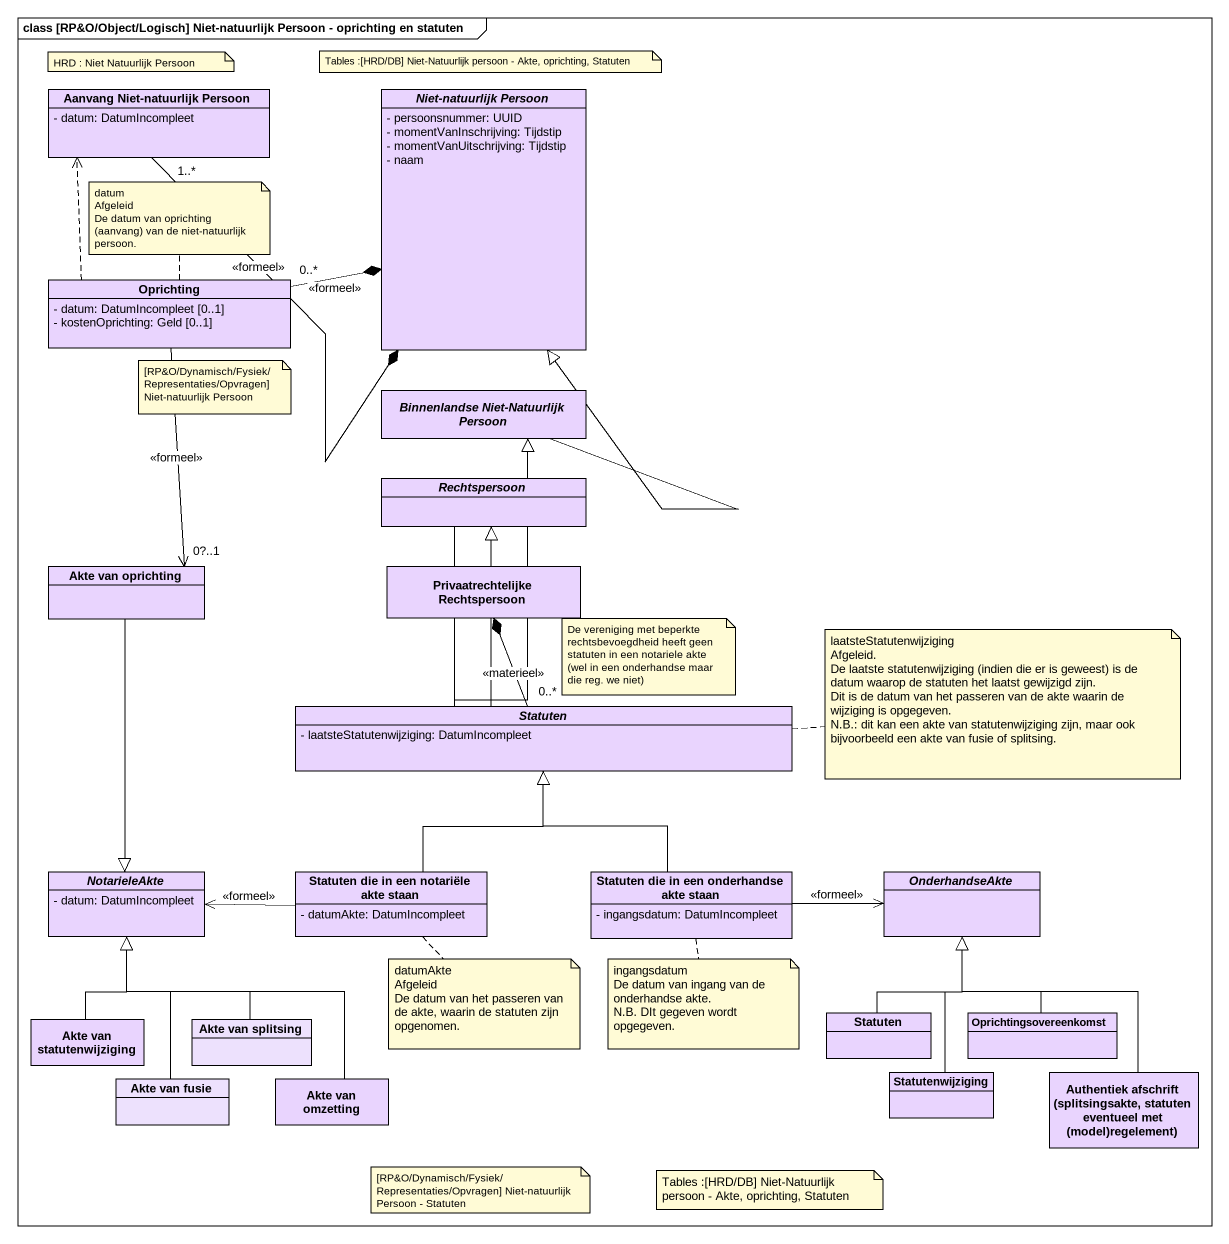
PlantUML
@startuml
mainframe class [RP&O/Object/Logisch] Niet-natuurlijk Persoon - oprichting en statuten
hide circle
hide empty members
skinparam classAttributeIconSize 0
class "Aanvang Niet-natuurlijk Persoon" as Aanvang_Niet_natuurlijk #E9D4FE {
  - datum: DatumIncompleet
}
abstract class "Niet-natuurlijk Persoon" as Niet_natuurlijk_Persoon #E9D4FE {
  - persoonsnummer: UUID
  - momentVanInschrijving: Tijdstip
  - momentVanUitschrijving: Tijdstip
  - naam
}
class Oprichting #E9D4FE {
  - datum: DatumIncompleet [0..1]
  - kostenOprichting: Geld [0..1]
}
abstract class "Binnenlandse Niet-Natuurlijk Persoon" as Binnenlandse_Niet #E9D4FE
abstract class Rechtspersoon #E9D4FE
class "Akte van oprichting" as Akte_van_oprichting #E9D4FE
class "Privaatrechtelijke Rechtspersoon" as Privaatrechtelijke #E9D4FE
abstract class Statuten #E9D4FE {
  - laatsteStatutenwijziging: DatumIncompleet
}
abstract class NotarieleAkte #E9D4FE {
  - datum: DatumIncompleet
}
class "Statuten die in een notariële akte staan" as Statuten_die_in_een #E9D4FE {
  - datumAkte: DatumIncompleet
}
class "Statuten die in een onderhandse akte staan" as Statuten_die_in_een_2 #E9D4FE {
  - ingangsdatum: DatumIncompleet
}
abstract class OnderhandseAkte #E9D4FE
class "Akte van statutenwijziging" as Akte_van_statutenwijziging #E9D4FE
class "Akte van splitsing" as Akte_van_splitsing #EDE1FD
class "Statuten" as Statuten_2 #E9D4FE
class Oprichtingsovereenkomst #E9D4FE
class "Akte van fusie" as Akte_van_fusie #EDE1FD
class "Akte van omzetting" as Akte_van_omzetting #E9D4FE
class Statutenwijziging #E9D4FE
class "Authentiek afschrift (splitsingsakte, statuten eventueel met (model)regelement)" as Authentiek_afschrift #E9D4FE
Aanvang_Niet_natuurlijk "1..*" -right-* Niet_natuurlijk_Persoon : <<formeel>>
Oprichting .up.> Aanvang_Niet_natuurlijk
Oprichting "0..*" -right-* Niet_natuurlijk_Persoon : <<formeel>>
Oprichting --> "0?..1" Akte_van_oprichting : <<formeel>>
Binnenlandse_Niet -up-|> Niet_natuurlijk_Persoon
Rechtspersoon -up-|> Binnenlandse_Niet
Akte_van_oprichting --|> NotarieleAkte
Privaatrechtelijke -up-|> Rechtspersoon
Statuten "0..*" -up-* Privaatrechtelijke : <<materieel>>
Statuten_die_in_een -up-|> Statuten
Statuten_die_in_een -left-> NotarieleAkte : <<formeel>>
Statuten_die_in_een_2 -up-|> Statuten
Statuten_die_in_een_2 -right-> OnderhandseAkte : <<formeel>>
Akte_van_statutenwijziging -up-|> NotarieleAkte
Akte_van_splitsing -up-|> NotarieleAkte
Statuten_2 -up-|> OnderhandseAkte
Oprichtingsovereenkomst -up-|> OnderhandseAkte
Akte_van_fusie -up-|> NotarieleAkte
Akte_van_omzetting -up-|> NotarieleAkte
Statutenwijziging -up-|> OnderhandseAkte
Authentiek_afschrift -up-|> OnderhandseAkte
note as N1
  HRD : Niet Natuurlijk Persoon
end note
note as N2
  Tables :[HRD/DB] Niet-Natuurlijk persoon - Akte, oprichting, Statuten
end note
note top of Oprichting
  datum
  Afgeleid
  De datum van oprichting (aanvang) van de niet-natuurlijk persoon.
end note
note as N4
  [RP&O/Dynamisch/Fysiek/Representaties/Opvragen] Niet-natuurlijk Persoon
end note
note as N5
  De vereniging met beperkte rechtsbevoegdheid heeft geen statuten in een notariele akte
  (wel in een onderhandse maar die reg. we niet)
end note
note right of Statuten
  laatsteStatutenwijziging
  Afgeleid.
  De laatste statutenwijziging (indien die er is geweest) is de datum waarop de statuten het laatst gewijzigd zijn.
  Dit is de datum van het passeren van de akte waarin de wijziging is opgegeven.
  N.B.: dit kan een akte van statutenwijziging zijn, maar ook bijvoorbeeld een akte van fusie of splitsing.
end note
note bottom of Statuten_die_in_een
  datumAkte
  Afgeleid
  De datum van het passeren van de akte, waarin de statuten zijn opgenomen.
end note
note bottom of Statuten_die_in_een_2
  ingangsdatum
  De datum van ingang van de onderhandse akte.
  N.B. DIt gegeven wordt opgegeven.
end note
note as N9
  [RP&O/Dynamisch/Fysiek/Representaties/Opvragen] Niet-natuurlijk Persoon - Statuten
end note
note as N10
  Tables :[HRD/DB] Niet-Natuurlijk persoon - Akte, oprichting, Statuten
end note
@enduml
